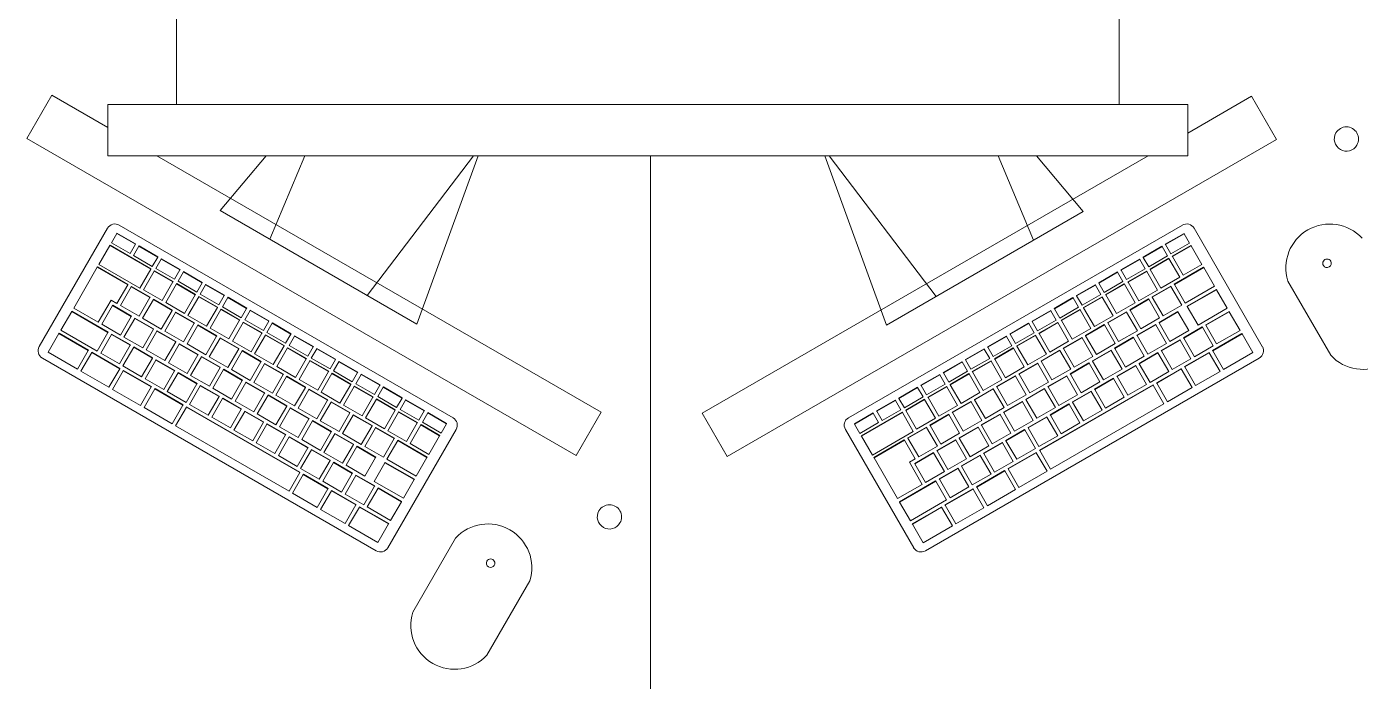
# Model space of a CAD drawing. Header units: millimetres. Extents: x 79795 to 317870, y -36033 to 97293.
# Drawn here: x 207522 to 208510, y 16897 to 17382 of the extents above; entities that cross this region are included whole.
import ezdxf

# ---------------------------------------------------------------- set-up
doc = ezdxf.new("R2010")
doc.units = ezdxf.units.MM
doc.header["$MEASUREMENT"] = 0
for name, color, linetype, lineweight in [('A-GENM', 8, 'CONTINUOUS', 9), ('E-ELEC-EQPM', 8, 'CONTINUOUS', 9), ('I-FURN', 8, 'CONTINUOUS', 9)]:
    doc.layers.add(name, color=color, linetype=linetype, lineweight=lineweight)

msp = doc.modelspace()

# ---------------------------------------------------------------- linework, layer by layer
at = {"layer": 'A-GENM'}
for p, q in [((207530.91, 17145.01), (207581.5, 17232.63)), ((207590.17, 17234.95), (207837.45, 17092.18)), ((208130.42, 17092.18), (208377.7, 17234.95)), ((208386.37, 17232.63), (208436.95, 17145.01)), ((207583.25, 17219.89), (207575.13, 17205.83)), ((207583.25, 17219.89), (207583.39, 17220.13)), ((207613.56, 17202.39), (207583.25, 17219.89)), ((207583.39, 17220.13), (207613.7, 17202.63)), ((207588.37, 17228.76), (207584.38, 17221.85)), ((207584.38, 17221.85), (207598.24, 17213.85)), ((207588.37, 17228.76), (207588.51, 17229)), ((207602.23, 17220.76), (207588.37, 17228.76)), ((207588.51, 17229), (207602.36, 17221)), ((207598.24, 17213.85), (207602.23, 17220.76)), ((207602.23, 17220.76), (207602.36, 17221)), ((207604.82, 17219.26), (207604.96, 17219.5)), ((207604.96, 17219.5), (207618.82, 17211.5)), ((208365.1, 17220.76), (208378.96, 17228.76)), ((208365.24, 17220.52), (208365.1, 17220.76)), ((208379.1, 17228.52), (208365.24, 17220.52)), ((208365.24, 17220.52), (208369.23, 17213.61)), ((208369.23, 17213.61), (208383.09, 17221.61)), ((208370.22, 17211.9), (208384.08, 17219.9)), ((208384.22, 17219.66), (208370.36, 17211.66)), ((208379.1, 17228.52), (208378.96, 17228.76)), ((208383.09, 17221.61), (208379.1, 17228.52)), ((208384.22, 17219.66), (208384.08, 17219.9)), ((208392.2, 17205.84), (208384.22, 17219.66)), ((207604.82, 17219.26), (207600.83, 17212.35)), ((207600.83, 17212.35), (207614.69, 17204.35)), ((207618.68, 17211.26), (207604.82, 17219.26)), ((207614.69, 17204.35), (207618.68, 17211.26)), ((207621.28, 17209.76), (207617.29, 17202.85)), ((207618.68, 17211.26), (207618.82, 17211.5)), ((207621.28, 17209.76), (207621.42, 17210)), ((207635.13, 17201.76), (207621.28, 17209.76)), ((207621.42, 17210), (207635.27, 17202)), ((208332.19, 17201.76), (208346.05, 17209.76)), ((208346.19, 17209.52), (208346.05, 17209.76)), ((208348.65, 17211.26), (208362.51, 17219.26)), ((208348.79, 17211.02), (208348.65, 17211.26)), ((208362.64, 17219.02), (208348.79, 17211.02)), ((208348.79, 17211.02), (208352.78, 17204.11)), ((208352.78, 17204.11), (208366.63, 17212.11)), ((208353.77, 17202.4), (208367.62, 17210.4)), ((208367.76, 17210.16), (208353.91, 17202.16)), ((208362.64, 17219.02), (208362.51, 17219.26)), ((208366.63, 17212.11), (208362.64, 17219.02)), ((208367.76, 17210.16), (208367.62, 17210.4)), ((208375.74, 17196.34), (208367.76, 17210.16)), ((208370.36, 17211.66), (208370.22, 17211.9)), ((208370.36, 17211.66), (208378.34, 17197.84)), ((207573.92, 17203.74), (207556.48, 17173.52)), ((207573.92, 17203.74), (207574.06, 17203.98)), ((207596.44, 17190.74), (207573.92, 17203.74)), ((207574.06, 17203.98), (207596.58, 17190.98)), ((207575.13, 17205.83), (207605.44, 17188.33)), ((207605.44, 17188.33), (207613.56, 17202.39)), ((207616.16, 17200.89), (207608.18, 17187.07)), ((207613.56, 17202.39), (207613.7, 17202.63)), ((207616.16, 17200.89), (207616.3, 17201.13)), ((207630.02, 17192.89), (207616.16, 17200.89)), ((207616.3, 17201.13), (207630.15, 17193.13)), ((207617.29, 17202.85), (207631.14, 17194.85)), ((207631.14, 17194.85), (207635.13, 17201.76)), ((207637.73, 17200.26), (207633.74, 17193.35)), ((207635.13, 17201.76), (207635.27, 17202)), ((207637.73, 17200.26), (207637.87, 17200.5)), ((207651.59, 17192.26), (207637.73, 17200.26)), ((207637.87, 17200.5), (207651.73, 17192.5)), ((208315.74, 17192.26), (208329.6, 17200.26)), ((208329.73, 17200.02), (208315.88, 17192.02)), ((208329.73, 17200.02), (208329.6, 17200.26)), ((208333.72, 17193.11), (208329.73, 17200.02)), ((208332.33, 17201.52), (208332.19, 17201.76)), ((208346.19, 17209.52), (208332.33, 17201.52)), ((208332.33, 17201.52), (208336.32, 17194.61)), ((208336.32, 17194.61), (208350.18, 17202.61)), ((208337.31, 17192.9), (208351.17, 17200.9)), ((208351.31, 17200.66), (208337.45, 17192.66)), ((208350.18, 17202.61), (208346.19, 17209.52)), ((208351.31, 17200.66), (208351.17, 17200.9)), ((208359.29, 17186.84), (208351.31, 17200.66)), ((208353.91, 17202.16), (208353.77, 17202.4)), ((208353.91, 17202.16), (208361.89, 17188.34)), ((208371.75, 17191.25), (208393.4, 17203.75)), ((208393.54, 17203.51), (208371.89, 17191.01)), ((208378.34, 17197.84), (208392.2, 17205.84)), ((208393.54, 17203.51), (208393.4, 17203.75)), ((208401.51, 17189.7), (208393.54, 17203.51)), ((207588.46, 17176.92), (207596.44, 17190.74)), ((207596.44, 17190.74), (207596.58, 17190.98)), ((207622.03, 17179.07), (207630.02, 17192.89)), ((207632.61, 17191.39), (207624.63, 17177.57)), ((207630.02, 17192.89), (207630.15, 17193.13)), ((207632.61, 17191.39), (207632.75, 17191.63)), ((207646.47, 17183.39), (207632.61, 17191.39)), ((207632.75, 17191.63), (207646.61, 17183.63)), ((207633.74, 17193.35), (207647.6, 17185.35)), ((207647.6, 17185.35), (207651.59, 17192.26)), ((207654.19, 17190.76), (207650.2, 17183.85)), ((207651.59, 17192.26), (207651.73, 17192.5)), ((207654.19, 17190.76), (207654.33, 17191)), ((207668.04, 17182.76), (207654.19, 17190.76)), ((207654.33, 17191), (207668.18, 17183)), ((208299.29, 17182.76), (208313.14, 17190.76)), ((208313.28, 17190.52), (208299.42, 17182.52)), ((208313.28, 17190.52), (208313.14, 17190.76)), ((208317.27, 17183.61), (208313.28, 17190.52)), ((208315.88, 17192.02), (208315.74, 17192.26)), ((208315.88, 17192.02), (208319.87, 17185.11)), ((208319.87, 17185.11), (208333.72, 17193.11)), ((208320.86, 17183.4), (208334.72, 17191.4)), ((208334.85, 17191.16), (208321, 17183.16)), ((208334.85, 17191.16), (208334.72, 17191.4)), ((208342.83, 17177.34), (208334.85, 17191.16)), ((208337.45, 17192.66), (208337.31, 17192.9)), ((208337.45, 17192.66), (208345.43, 17178.84)), ((208361.89, 17188.34), (208375.74, 17196.34)), ((208371.89, 17191.01), (208371.75, 17191.25)), ((208371.89, 17191.01), (208379.86, 17177.2)), ((208455.85, 17193.52), (208487.6, 17138.53)), ((207599.04, 17189.24), (207591.06, 17175.42)), ((207599.04, 17189.24), (207599.18, 17189.48)), ((207612.9, 17181.24), (207599.04, 17189.24)), ((207599.18, 17189.48), (207613.03, 17181.48)), ((207604.92, 17167.42), (207612.9, 17181.24)), ((207608.18, 17187.07), (207622.03, 17179.07)), ((207612.9, 17181.24), (207613.03, 17181.48)), ((207615.49, 17179.74), (207615.63, 17179.98)), ((207615.63, 17179.98), (207629.49, 17171.98)), ((207638.49, 17169.57), (207646.47, 17183.39)), ((207649.07, 17181.89), (207641.09, 17168.07)), ((207646.47, 17183.39), (207646.61, 17183.63)), ((207649.07, 17181.89), (207649.21, 17182.13)), ((207662.92, 17173.89), (207649.07, 17181.89)), ((207649.21, 17182.13), (207663.06, 17174.13)), ((207650.2, 17183.85), (207664.05, 17175.85)), ((207664.05, 17175.85), (207668.04, 17182.76)), ((207670.64, 17181.26), (207666.65, 17174.35)), ((207668.04, 17182.76), (207668.18, 17183)), ((207670.64, 17181.26), (207670.78, 17181.5)), ((207684.5, 17173.26), (207670.64, 17181.26)), ((207670.78, 17181.5), (207684.64, 17173.5)), ((208282.83, 17173.26), (208296.69, 17181.26)), ((208296.83, 17181.02), (208282.97, 17173.02)), ((208296.83, 17181.02), (208296.69, 17181.26)), ((208300.82, 17174.11), (208296.83, 17181.02)), ((208299.42, 17182.52), (208299.29, 17182.76)), ((208299.42, 17182.52), (208303.41, 17175.61)), ((208303.41, 17175.61), (208317.27, 17183.61)), ((208304.4, 17173.9), (208318.26, 17181.9)), ((208318.4, 17181.66), (208304.54, 17173.66)), ((208318.4, 17181.66), (208318.26, 17181.9)), ((208326.38, 17167.84), (208318.4, 17181.66)), ((208321, 17183.16), (208320.86, 17183.4)), ((208321, 17183.16), (208328.98, 17169.34)), ((208338.84, 17172.25), (208352.7, 17180.25)), ((208352.84, 17180.01), (208338.98, 17172.01)), ((208345.43, 17178.84), (208359.29, 17186.84)), ((208352.84, 17180.01), (208352.7, 17180.25)), ((208360.82, 17166.18), (208352.84, 17180.01)), ((208355.3, 17181.75), (208369.16, 17189.75)), ((208355.44, 17181.51), (208355.3, 17181.75)), ((208369.29, 17189.51), (208355.44, 17181.51)), ((208355.44, 17181.51), (208363.42, 17167.68)), ((208369.29, 17189.51), (208369.16, 17189.75)), ((208377.27, 17175.68), (208369.29, 17189.51)), ((208379.86, 17177.2), (208401.51, 17189.7)), ((208381.22, 17174.85), (208402.87, 17187.35)), ((208403.01, 17187.11), (208381.36, 17174.61)), ((208403.01, 17187.11), (208402.87, 17187.35)), ((208410.98, 17173.31), (208403.01, 17187.11)), ((207555, 17170.95), (207547.02, 17157.13)), ((207555, 17170.95), (207555.14, 17171.19)), ((207581.84, 17155.45), (207555, 17170.95)), ((207555.14, 17171.19), (207581.98, 17155.69)), ((207556.48, 17173.52), (207574.67, 17163.02)), ((207574.67, 17163.02), (207584.13, 17179.42)), ((207585.25, 17175.35), (207577.26, 17161.52)), ((207584.13, 17179.42), (207588.46, 17176.92)), ((207585.25, 17175.35), (207585.38, 17175.59)), ((207599.1, 17167.35), (207585.25, 17175.35)), ((207585.38, 17175.59), (207599.24, 17167.59)), ((207591.06, 17175.42), (207604.92, 17167.42)), ((207615.49, 17179.74), (207607.51, 17165.92)), ((207629.35, 17171.74), (207615.49, 17179.74)), ((207621.37, 17157.92), (207629.35, 17171.74)), ((207631.95, 17170.24), (207623.97, 17156.42)), ((207624.63, 17177.57), (207638.49, 17169.57)), ((207629.35, 17171.74), (207629.49, 17171.98)), ((207631.95, 17170.24), (207632.09, 17170.48)), ((207645.8, 17162.24), (207631.95, 17170.24)), ((207632.09, 17170.48), (207645.94, 17162.48)), ((207654.94, 17160.07), (207662.92, 17173.89)), ((207665.52, 17172.39), (207657.54, 17158.57)), ((207662.92, 17173.89), (207663.06, 17174.13)), ((207665.52, 17172.39), (207665.66, 17172.63)), ((207679.38, 17164.39), (207665.52, 17172.39)), ((207665.66, 17172.63), (207679.52, 17164.63)), ((207666.65, 17174.35), (207680.51, 17166.35)), ((207680.51, 17166.35), (207684.5, 17173.26)), ((207687.1, 17171.76), (207683.11, 17164.85)), ((207684.5, 17173.26), (207684.64, 17173.5)), ((207687.1, 17171.76), (207687.23, 17172)), ((207700.95, 17163.76), (207687.1, 17171.76)), ((207687.23, 17172), (207701.09, 17164)), ((208266.38, 17163.76), (208280.23, 17171.76)), ((208280.37, 17171.52), (208266.51, 17163.52)), ((208280.37, 17171.52), (208280.23, 17171.76)), ((208284.36, 17164.61), (208280.37, 17171.52)), ((208282.97, 17173.02), (208282.83, 17173.26)), ((208282.97, 17173.02), (208286.96, 17166.11)), ((208286.96, 17166.11), (208300.82, 17174.11)), ((208287.95, 17164.4), (208301.81, 17172.4)), ((208301.94, 17172.16), (208288.09, 17164.16)), ((208301.94, 17172.16), (208301.81, 17172.4)), ((208309.93, 17158.34), (208301.94, 17172.16)), ((208304.54, 17173.66), (208304.4, 17173.9)), ((208304.54, 17173.66), (208312.52, 17159.84)), ((208322.39, 17162.75), (208336.25, 17170.75)), ((208336.38, 17170.51), (208322.53, 17162.51)), ((208328.98, 17169.34), (208342.83, 17177.34)), ((208336.38, 17170.51), (208336.25, 17170.75)), ((208344.37, 17156.68), (208336.38, 17170.51)), ((208338.98, 17172.01), (208338.84, 17172.25)), ((208338.98, 17172.01), (208346.96, 17158.18)), ((208360.43, 17162.85), (208374.29, 17170.85)), ((208374.43, 17170.61), (208360.57, 17162.61)), ((208363.42, 17167.68), (208377.27, 17175.68)), ((208374.43, 17170.61), (208374.29, 17170.85)), ((208382.41, 17156.79), (208374.43, 17170.61)), ((208381.36, 17174.61), (208381.22, 17174.85)), ((208381.36, 17174.61), (208389.33, 17160.81)), ((208389.33, 17160.81), (208410.98, 17173.31)), ((208395.01, 17160.96), (208412.33, 17170.96)), ((208412.47, 17170.72), (208395.15, 17160.72)), ((208412.47, 17170.72), (208412.33, 17170.96)), ((208420.44, 17156.92), (208412.47, 17170.72)), ((207577.26, 17161.52), (207591.12, 17153.52)), ((207591.12, 17153.52), (207599.1, 17167.35)), ((207601.7, 17165.85), (207593.72, 17152.02)), ((207599.1, 17167.35), (207599.24, 17167.59)), ((207601.7, 17165.85), (207601.84, 17166.09)), ((207615.56, 17157.85), (207601.7, 17165.85)), ((207601.84, 17166.09), (207615.69, 17158.09)), ((207607.51, 17165.92), (207621.37, 17157.92)), ((207637.82, 17148.42), (207645.8, 17162.24)), ((207648.4, 17160.74), (207640.42, 17146.92)), ((207641.09, 17168.07), (207654.94, 17160.07)), ((207645.8, 17162.24), (207645.94, 17162.48)), ((207648.4, 17160.74), (207648.54, 17160.98)), ((207662.26, 17152.74), (207648.4, 17160.74)), ((207648.54, 17160.98), (207662.4, 17152.98)), ((207671.4, 17150.57), (207679.38, 17164.39)), ((207681.98, 17162.89), (207674, 17149.07)), ((207679.38, 17164.39), (207679.52, 17164.63)), ((207681.98, 17162.89), (207682.12, 17163.13)), ((207695.83, 17154.89), (207681.98, 17162.89)), ((207682.12, 17163.13), (207695.97, 17155.13)), ((207683.11, 17164.85), (207696.96, 17156.85)), ((207696.96, 17156.85), (207700.95, 17163.76)), ((207703.55, 17162.26), (207699.56, 17155.35)), ((207700.95, 17163.76), (207701.09, 17164)), ((207703.55, 17162.26), (207703.69, 17162.5)), ((207717.41, 17154.26), (207703.55, 17162.26)), ((207703.69, 17162.5), (207717.55, 17154.5)), ((208249.92, 17154.26), (208263.78, 17162.26)), ((208263.92, 17162.02), (208250.06, 17154.02)), ((208263.92, 17162.02), (208263.78, 17162.26)), ((208267.91, 17155.11), (208263.92, 17162.02)), ((208266.51, 17163.52), (208266.38, 17163.76)), ((208266.51, 17163.52), (208270.5, 17156.61)), ((208270.5, 17156.61), (208284.36, 17164.61)), ((208271.5, 17154.9), (208285.35, 17162.9)), ((208285.49, 17162.66), (208271.63, 17154.66)), ((208285.49, 17162.66), (208285.35, 17162.9)), ((208293.47, 17148.84), (208285.49, 17162.66)), ((208288.09, 17164.16), (208287.95, 17164.4)), ((208288.09, 17164.16), (208296.07, 17150.34)), ((208305.94, 17153.25), (208319.79, 17161.25)), ((208319.93, 17161.01), (208306.07, 17153.01)), ((208312.52, 17159.84), (208326.38, 17167.84)), ((208319.93, 17161.01), (208319.79, 17161.25)), ((208327.91, 17147.18), (208319.93, 17161.01)), ((208322.53, 17162.51), (208322.39, 17162.75)), ((208322.53, 17162.51), (208330.51, 17148.68)), ((208343.98, 17153.35), (208357.83, 17161.35)), ((208357.97, 17161.11), (208344.12, 17153.11)), ((208346.96, 17158.18), (208360.82, 17166.18)), ((208357.97, 17161.11), (208357.83, 17161.35)), ((208365.95, 17147.29), (208357.97, 17161.11)), ((208360.57, 17162.61), (208360.43, 17162.85)), ((208360.57, 17162.61), (208368.55, 17148.79)), ((208395.15, 17160.72), (208395.01, 17160.96)), ((208395.15, 17160.72), (208403.12, 17146.92)), ((207545.53, 17154.56), (207537.56, 17140.76)), ((207545.53, 17154.56), (207545.67, 17154.8)), ((207567.18, 17142.06), (207545.53, 17154.56)), ((207545.67, 17154.8), (207567.32, 17142.3)), ((207547.02, 17157.13), (207573.86, 17141.63)), ((207573.86, 17141.63), (207581.84, 17155.45)), ((207584.44, 17153.95), (207576.46, 17140.13)), ((207581.84, 17155.45), (207581.98, 17155.69)), ((207584.44, 17153.95), (207584.58, 17154.19)), ((207598.3, 17145.95), (207584.44, 17153.95)), ((207584.58, 17154.19), (207598.44, 17146.19)), ((207593.72, 17152.02), (207607.58, 17144.02)), ((207607.58, 17144.02), (207615.56, 17157.85)), ((207618.15, 17156.35), (207610.17, 17142.52)), ((207615.56, 17157.85), (207615.69, 17158.09)), ((207618.15, 17156.35), (207618.29, 17156.59)), ((207632.01, 17148.35), (207618.15, 17156.35)), ((207618.29, 17156.59), (207632.15, 17148.59)), ((207623.97, 17156.42), (207637.82, 17148.42)), ((207654.28, 17138.92), (207662.26, 17152.74)), ((207664.86, 17151.24), (207656.88, 17137.42)), ((207657.54, 17158.57), (207671.4, 17150.57)), ((207662.26, 17152.74), (207662.4, 17152.98)), ((207664.86, 17151.24), (207665, 17151.48)), ((207678.71, 17143.24), (207664.86, 17151.24)), ((207665, 17151.48), (207678.85, 17143.48)), ((207687.85, 17141.07), (207695.83, 17154.89)), ((207698.43, 17153.39), (207690.45, 17139.57)), ((207695.83, 17154.89), (207695.97, 17155.13)), ((207698.43, 17153.39), (207698.57, 17153.63)), ((207712.29, 17145.39), (207698.43, 17153.39)), ((207698.57, 17153.63), (207712.43, 17145.63)), ((207699.56, 17155.35), (207713.42, 17147.35)), ((207713.42, 17147.35), (207717.41, 17154.26)), ((207720, 17152.76), (207716.01, 17145.85)), ((207717.41, 17154.26), (207717.55, 17154.5)), ((207720, 17152.76), (207720.14, 17153)), ((207733.86, 17144.76), (207720, 17152.76)), ((207720.14, 17153), (207734, 17145)), ((208233.47, 17144.76), (208247.32, 17152.76)), ((208247.46, 17152.52), (208233.61, 17144.52)), ((208247.46, 17152.52), (208247.32, 17152.76)), ((208251.45, 17145.61), (208247.46, 17152.52)), ((208250.06, 17154.02), (208249.92, 17154.26)), ((208250.06, 17154.02), (208254.05, 17147.11)), ((208254.05, 17147.11), (208267.91, 17155.11)), ((208255.04, 17145.4), (208268.9, 17153.4)), ((208269.04, 17153.16), (208255.18, 17145.16)), ((208269.04, 17153.16), (208268.9, 17153.4)), ((208277.02, 17139.34), (208269.04, 17153.16)), ((208271.63, 17154.66), (208271.5, 17154.9)), ((208271.63, 17154.66), (208279.61, 17140.84)), ((208289.48, 17143.75), (208303.34, 17151.75)), ((208303.48, 17151.51), (208289.62, 17143.51)), ((208296.07, 17150.34), (208309.93, 17158.34)), ((208303.48, 17151.51), (208303.34, 17151.75)), ((208311.46, 17137.68), (208303.48, 17151.51)), ((208306.07, 17153.01), (208305.94, 17153.25)), ((208306.07, 17153.01), (208314.05, 17139.18)), ((208327.52, 17143.85), (208341.38, 17151.85)), ((208341.52, 17151.61), (208327.66, 17143.61)), ((208330.51, 17148.68), (208344.37, 17156.68)), ((208341.52, 17151.61), (208341.38, 17151.85)), ((208349.5, 17137.79), (208341.52, 17151.61)), ((208344.12, 17153.11), (208343.98, 17153.35)), ((208344.12, 17153.11), (208352.1, 17139.29)), ((208368.55, 17148.79), (208382.41, 17156.79)), ((208378.56, 17151.46), (208392.41, 17159.46)), ((208378.7, 17151.22), (208378.56, 17151.46)), ((208392.55, 17159.22), (208378.7, 17151.22)), ((208378.7, 17151.22), (208386.68, 17137.4)), ((208392.55, 17159.22), (208392.41, 17159.46)), ((208400.53, 17145.4), (208392.55, 17159.22)), ((208400.14, 17142.07), (208421.8, 17154.57)), ((208421.93, 17154.33), (208400.28, 17141.83)), ((208403.12, 17146.92), (208420.44, 17156.92)), ((208421.93, 17154.33), (208421.8, 17154.57)), ((208429.9, 17140.53), (208421.93, 17154.33)), ((207537.56, 17140.76), (207559.21, 17128.26)), ((207559.21, 17128.26), (207567.18, 17142.06)), ((207569.78, 17140.56), (207561.81, 17126.76)), ((207567.18, 17142.06), (207567.32, 17142.3)), ((207569.78, 17140.56), (207569.92, 17140.8)), ((207590.57, 17128.56), (207569.78, 17140.56)), ((207569.92, 17140.8), (207590.7, 17128.8)), ((207590.32, 17132.13), (207598.3, 17145.95)), ((207600.9, 17144.45), (207592.92, 17130.63)), ((207598.3, 17145.95), (207598.44, 17146.19)), ((207600.9, 17144.45), (207601.03, 17144.69)), ((207614.75, 17136.45), (207600.9, 17144.45)), ((207601.03, 17144.69), (207614.89, 17136.69)), ((207610.17, 17142.52), (207624.03, 17134.52)), ((207624.03, 17134.52), (207632.01, 17148.35)), ((207634.61, 17146.85), (207626.63, 17133.02)), ((207632.01, 17148.35), (207632.15, 17148.59)), ((207634.61, 17146.85), (207634.75, 17147.09)), ((207648.47, 17138.85), (207634.61, 17146.85)), ((207634.75, 17147.09), (207648.6, 17139.09)), ((207640.42, 17146.92), (207654.28, 17138.92)), ((207670.73, 17129.42), (207678.71, 17143.24)), ((207681.31, 17141.74), (207673.33, 17127.92)), ((207674, 17149.07), (207687.85, 17141.07)), ((207678.71, 17143.24), (207678.85, 17143.48)), ((207681.31, 17141.74), (207681.45, 17141.98)), ((207695.17, 17133.74), (207681.31, 17141.74)), ((207681.45, 17141.98), (207695.31, 17133.98)), ((207704.31, 17131.57), (207712.29, 17145.39)), ((207714.89, 17143.89), (207706.91, 17130.07)), ((207712.29, 17145.39), (207712.43, 17145.63)), ((207714.89, 17143.89), (207715.02, 17144.13)), ((207728.74, 17135.89), (207714.89, 17143.89)), ((207715.02, 17144.13), (207728.88, 17136.13)), ((207716.01, 17145.85), (207729.87, 17137.85)), ((207729.87, 17137.85), (207733.86, 17144.76)), ((207736.46, 17143.26), (207732.47, 17136.35)), ((207733.86, 17144.76), (207734, 17145)), ((207736.46, 17143.26), (207736.6, 17143.5)), ((207750.32, 17135.26), (207736.46, 17143.26)), ((207736.6, 17143.5), (207750.45, 17135.5)), ((208217.01, 17135.26), (208230.87, 17143.26)), ((208231.01, 17143.02), (208217.15, 17135.02)), ((208231.01, 17143.02), (208230.87, 17143.26)), ((208235, 17136.11), (208231.01, 17143.02)), ((208233.61, 17144.52), (208233.47, 17144.76)), ((208233.61, 17144.52), (208237.6, 17137.61)), ((208237.6, 17137.61), (208251.45, 17145.61)), ((208238.59, 17135.9), (208252.44, 17143.9)), ((208252.58, 17143.66), (208238.72, 17135.66)), ((208252.58, 17143.66), (208252.44, 17143.9)), ((208260.56, 17129.84), (208252.58, 17143.66)), ((208255.18, 17145.16), (208255.04, 17145.4)), ((208255.18, 17145.16), (208263.16, 17131.34)), ((208273.03, 17134.25), (208286.88, 17142.25)), ((208287.02, 17142.01), (208273.16, 17134.01)), ((208279.61, 17140.84), (208293.47, 17148.84)), ((208287.02, 17142.01), (208286.88, 17142.25)), ((208295, 17128.18), (208287.02, 17142.01)), ((208289.62, 17143.51), (208289.48, 17143.75)), ((208289.62, 17143.51), (208297.6, 17129.68)), ((208311.07, 17134.35), (208324.93, 17142.35)), ((208325.06, 17142.11), (208311.21, 17134.11)), ((208314.05, 17139.18), (208327.91, 17147.18)), ((208325.06, 17142.11), (208324.93, 17142.35)), ((208333.04, 17128.29), (208325.06, 17142.11)), ((208327.66, 17143.61), (208327.52, 17143.85)), ((208327.66, 17143.61), (208335.64, 17129.79)), ((208345.65, 17132.46), (208359.5, 17140.46)), ((208352.1, 17139.29), (208365.95, 17147.29)), ((208359.64, 17140.22), (208359.5, 17140.46)), ((208362.1, 17141.96), (208375.96, 17149.96)), ((208362.24, 17141.72), (208362.1, 17141.96)), ((208376.1, 17149.72), (208362.24, 17141.72)), ((208362.24, 17141.72), (208370.22, 17127.9)), ((208376.1, 17149.72), (208375.96, 17149.96)), ((208384.08, 17135.9), (208376.1, 17149.72)), ((208379.36, 17130.07), (208397.55, 17140.57)), ((208386.68, 17137.4), (208400.53, 17145.4)), ((208397.69, 17140.33), (208397.55, 17140.57)), ((208400.28, 17141.83), (208400.14, 17142.07)), ((208400.28, 17141.83), (208408.25, 17128.03)), ((208408.25, 17128.03), (208429.9, 17140.53)), ((207780.52, 16993.57), (207533.24, 17136.34)), ((207576.46, 17140.13), (207590.32, 17132.13)), ((207592.92, 17130.63), (207606.77, 17122.63)), ((207606.77, 17122.63), (207614.75, 17136.45)), ((207617.35, 17134.95), (207609.37, 17121.13)), ((207614.75, 17136.45), (207614.89, 17136.69)), ((207617.35, 17134.95), (207617.49, 17135.19)), ((207631.21, 17126.95), (207617.35, 17134.95)), ((207617.49, 17135.19), (207631.35, 17127.19)), ((207626.63, 17133.02), (207640.48, 17125.02)), ((207640.48, 17125.02), (207648.47, 17138.85)), ((207651.06, 17137.35), (207643.08, 17123.52)), ((207648.47, 17138.85), (207648.6, 17139.09)), ((207651.06, 17137.35), (207651.2, 17137.59)), ((207664.92, 17129.35), (207651.06, 17137.35)), ((207651.2, 17137.59), (207665.06, 17129.59)), ((207656.88, 17137.42), (207670.73, 17129.42)), ((207687.19, 17119.92), (207695.17, 17133.74)), ((207697.77, 17132.24), (207689.79, 17118.42)), ((207690.45, 17139.57), (207704.31, 17131.57)), ((207695.17, 17133.74), (207695.31, 17133.98)), ((207697.77, 17132.24), (207697.9, 17132.48)), ((207711.62, 17124.24), (207697.77, 17132.24)), ((207697.9, 17132.48), (207711.76, 17124.48)), ((207720.76, 17122.07), (207728.74, 17135.89)), ((207731.34, 17134.39), (207723.36, 17120.57)), ((207728.74, 17135.89), (207728.88, 17136.13)), ((207731.34, 17134.39), (207731.48, 17134.63)), ((207745.2, 17126.39), (207731.34, 17134.39)), ((207731.48, 17134.63), (207745.34, 17126.63)), ((207732.47, 17136.35), (207746.33, 17128.35)), ((207746.33, 17128.35), (207750.32, 17135.26)), ((207752.91, 17133.76), (207748.92, 17126.85)), ((207750.32, 17135.26), (207750.45, 17135.5)), ((207752.91, 17133.76), (207753.05, 17134)), ((207766.77, 17125.76), (207752.91, 17133.76)), ((207753.05, 17134), (207766.91, 17126)), ((208434.63, 17136.34), (208187.35, 16993.57)), ((208200.56, 17125.76), (208214.41, 17133.76)), ((208214.55, 17133.52), (208200.7, 17125.52)), ((208214.55, 17133.52), (208214.41, 17133.76)), ((208218.54, 17126.61), (208214.55, 17133.52)), ((208217.15, 17135.02), (208217.01, 17135.26)), ((208217.15, 17135.02), (208221.14, 17128.11)), ((208221.14, 17128.11), (208235, 17136.11)), ((208222.13, 17126.4), (208235.99, 17134.4)), ((208236.13, 17134.16), (208222.27, 17126.16)), ((208236.13, 17134.16), (208235.99, 17134.4)), ((208244.11, 17120.34), (208236.13, 17134.16)), ((208238.72, 17135.66), (208238.59, 17135.9)), ((208238.72, 17135.66), (208246.71, 17121.84)), ((208256.57, 17124.75), (208270.43, 17132.75)), ((208270.57, 17132.51), (208256.71, 17124.51)), ((208263.16, 17131.34), (208277.02, 17139.34)), ((208270.57, 17132.51), (208270.43, 17132.75)), ((208278.55, 17118.68), (208270.57, 17132.51)), ((208273.16, 17134.01), (208273.03, 17134.25)), ((208273.16, 17134.01), (208281.15, 17120.18)), ((208294.61, 17124.85), (208308.47, 17132.85)), ((208308.61, 17132.61), (208294.75, 17124.61)), ((208297.6, 17129.68), (208311.46, 17137.68)), ((208308.61, 17132.61), (208308.47, 17132.85)), ((208316.59, 17118.79), (208308.61, 17132.61)), ((208311.21, 17134.11), (208311.07, 17134.35)), ((208311.21, 17134.11), (208319.19, 17120.29)), ((208329.19, 17122.96), (208343.05, 17130.96)), ((208343.19, 17130.72), (208329.33, 17122.72)), ((208335.64, 17129.79), (208349.5, 17137.79)), ((208343.19, 17130.72), (208343.05, 17130.96)), ((208351.17, 17116.9), (208343.19, 17130.72)), ((208345.79, 17132.22), (208345.65, 17132.46)), ((208359.64, 17140.22), (208345.79, 17132.22)), ((208345.79, 17132.22), (208353.77, 17118.4)), ((208367.62, 17126.4), (208359.64, 17140.22)), ((208370.22, 17127.9), (208384.08, 17135.9)), ((208397.69, 17140.33), (208379.5, 17129.83)), ((208405.65, 17126.53), (208397.69, 17140.33)), ((207561.81, 17126.76), (207582.6, 17114.76)), ((207582.6, 17114.76), (207590.57, 17128.56)), ((207593.16, 17127.06), (207585.19, 17113.26)), ((207590.57, 17128.56), (207590.7, 17128.8)), ((207593.16, 17127.06), (207593.3, 17127.3)), ((207613.95, 17115.06), (207593.16, 17127.06)), ((207593.3, 17127.3), (207614.09, 17115.3)), ((207609.37, 17121.13), (207623.23, 17113.13)), ((207623.23, 17113.13), (207631.21, 17126.95)), ((207633.81, 17125.45), (207625.82, 17111.63)), ((207631.21, 17126.95), (207631.35, 17127.19)), ((207633.81, 17125.45), (207633.94, 17125.69)), ((207647.66, 17117.45), (207633.81, 17125.45)), ((207633.94, 17125.69), (207647.8, 17117.69)), ((207643.08, 17123.52), (207656.94, 17115.52)), ((207656.94, 17115.52), (207664.92, 17129.35)), ((207667.52, 17127.85), (207659.54, 17114.02)), ((207664.92, 17129.35), (207665.06, 17129.59)), ((207667.52, 17127.85), (207667.66, 17128.09)), ((207681.37, 17119.85), (207667.52, 17127.85)), ((207667.66, 17128.09), (207681.51, 17120.09)), ((207673.33, 17127.92), (207687.19, 17119.92)), ((207703.64, 17110.42), (207711.62, 17124.24)), ((207714.22, 17122.74), (207706.24, 17108.92)), ((207706.91, 17130.07), (207720.76, 17122.07)), ((207711.62, 17124.24), (207711.76, 17124.48)), ((207714.22, 17122.74), (207714.36, 17122.98)), ((207728.08, 17114.74), (207714.22, 17122.74)), ((207714.36, 17122.98), (207728.22, 17114.98)), ((207737.22, 17112.57), (207745.2, 17126.39)), ((207747.79, 17124.89), (207739.81, 17111.07)), ((207745.2, 17126.39), (207745.34, 17126.63)), ((207747.79, 17124.89), (207747.93, 17125.13)), ((207761.65, 17116.89), (207747.79, 17124.89)), ((207747.93, 17125.13), (207761.79, 17117.13)), ((207748.92, 17126.85), (207762.78, 17118.85)), ((207762.78, 17118.85), (207766.77, 17125.76)), ((207769.37, 17124.26), (207765.38, 17117.35)), ((207766.77, 17125.76), (207766.91, 17126)), ((207769.37, 17124.26), (207769.51, 17124.5)), ((207783.22, 17116.26), (207769.37, 17124.26)), ((207769.51, 17124.5), (207783.36, 17116.5)), ((208184.1, 17116.26), (208197.96, 17124.26)), ((208198.1, 17124.02), (208184.24, 17116.02)), ((208198.1, 17124.02), (208197.96, 17124.26)), ((208202.09, 17117.11), (208198.1, 17124.02)), ((208200.7, 17125.52), (208200.56, 17125.76)), ((208200.7, 17125.52), (208204.69, 17118.61)), ((208204.69, 17118.61), (208218.54, 17126.61)), ((208205.68, 17116.9), (208219.53, 17124.9)), ((208219.67, 17124.66), (208205.82, 17116.66)), ((208219.67, 17124.66), (208219.53, 17124.9)), ((208227.65, 17110.84), (208219.67, 17124.66)), ((208222.27, 17126.16), (208222.13, 17126.4)), ((208222.27, 17126.16), (208230.25, 17112.34)), ((208240.12, 17115.25), (208253.97, 17123.25)), ((208254.11, 17123.01), (208240.26, 17115.01)), ((208246.71, 17121.84), (208260.56, 17129.84)), ((208254.11, 17123.01), (208253.97, 17123.25)), ((208262.09, 17109.18), (208254.11, 17123.01)), ((208256.71, 17124.51), (208256.57, 17124.75)), ((208256.71, 17124.51), (208264.69, 17110.68)), ((208278.16, 17115.35), (208292.02, 17123.35)), ((208292.15, 17123.11), (208278.3, 17115.11)), ((208281.15, 17120.18), (208295, 17128.18)), ((208292.15, 17123.11), (208292.02, 17123.35)), ((208300.14, 17109.29), (208292.15, 17123.11)), ((208294.75, 17124.61), (208294.61, 17124.85)), ((208294.75, 17124.61), (208302.73, 17110.79)), ((208312.74, 17113.46), (208326.6, 17121.46)), ((208326.73, 17121.22), (208312.88, 17113.22)), ((208319.19, 17120.29), (208333.04, 17128.29)), ((208326.73, 17121.22), (208326.6, 17121.46)), ((208334.71, 17107.4), (208326.73, 17121.22)), ((208329.33, 17122.72), (208329.19, 17122.96)), ((208329.33, 17122.72), (208337.31, 17108.9)), ((208353.77, 17118.4), (208367.62, 17126.4)), ((208358.58, 17118.07), (208376.76, 17128.57)), ((208376.9, 17128.33), (208358.71, 17117.83)), ((208376.9, 17128.33), (208376.76, 17128.57)), ((208384.87, 17114.53), (208376.9, 17128.33)), ((208379.5, 17129.83), (208379.36, 17130.07)), ((208379.5, 17129.83), (208387.47, 17116.03)), ((208387.47, 17116.03), (208405.65, 17126.53)), ((207585.19, 17113.26), (207605.98, 17101.26)), ((207605.98, 17101.26), (207613.95, 17115.06)), ((207616.55, 17113.56), (207608.58, 17099.76)), ((207613.95, 17115.06), (207614.09, 17115.3)), ((207616.55, 17113.56), (207616.69, 17113.8)), ((207637.33, 17101.56), (207616.55, 17113.56)), ((207616.69, 17113.8), (207637.47, 17101.8)), ((207625.82, 17111.63), (207639.68, 17103.63)), ((207639.68, 17103.63), (207647.66, 17117.45)), ((207650.26, 17115.95), (207642.28, 17102.13)), ((207647.66, 17117.45), (207647.8, 17117.69)), ((207650.26, 17115.95), (207650.4, 17116.19)), ((207664.12, 17107.95), (207650.26, 17115.95)), ((207650.4, 17116.19), (207664.25, 17108.19)), ((207659.54, 17114.02), (207673.39, 17106.02)), ((207673.39, 17106.02), (207681.37, 17119.85)), ((207683.97, 17118.35), (207675.99, 17104.52)), ((207681.37, 17119.85), (207681.51, 17120.09)), ((207683.97, 17118.35), (207684.11, 17118.59)), ((207697.83, 17110.35), (207683.97, 17118.35)), ((207684.11, 17118.59), (207697.97, 17110.59)), ((207689.79, 17118.42), (207703.64, 17110.42)), ((207720.1, 17100.92), (207728.08, 17114.74)), ((207730.68, 17113.24), (207722.69, 17099.42)), ((207723.36, 17120.57), (207737.22, 17112.57)), ((207728.08, 17114.74), (207728.22, 17114.98)), ((207730.68, 17113.24), (207730.81, 17113.48)), ((207744.53, 17105.24), (207730.68, 17113.24)), ((207730.81, 17113.48), (207744.67, 17105.48)), ((207739.81, 17111.07), (207753.67, 17103.07)), ((207753.67, 17103.07), (207761.65, 17116.89)), ((207764.25, 17115.39), (207756.27, 17101.57)), ((207761.65, 17116.89), (207761.79, 17117.13)), ((207764.25, 17115.39), (207764.39, 17115.63)), ((207778.11, 17107.39), (207764.25, 17115.39)), ((207764.39, 17115.63), (207778.24, 17107.63)), ((207765.38, 17117.35), (207779.23, 17109.35)), ((207779.23, 17109.35), (207783.22, 17116.26)), ((207785.82, 17114.76), (207781.83, 17107.85)), ((207783.22, 17116.26), (207783.36, 17116.5)), ((207785.82, 17114.76), (207785.96, 17115)), ((207799.68, 17106.76), (207785.82, 17114.76)), ((207785.96, 17115), (207799.82, 17107)), ((208167.65, 17106.76), (208181.51, 17114.76)), ((208181.64, 17114.52), (208167.79, 17106.52)), ((208181.64, 17114.52), (208181.51, 17114.76)), ((208185.63, 17107.61), (208181.64, 17114.52)), ((208184.24, 17116.02), (208184.1, 17116.26)), ((208184.24, 17116.02), (208188.23, 17109.11)), ((208188.23, 17109.11), (208202.09, 17117.11)), ((208189.22, 17107.4), (208203.08, 17115.4)), ((208203.22, 17115.16), (208189.36, 17107.16)), ((208203.22, 17115.16), (208203.08, 17115.4)), ((208211.2, 17101.34), (208203.22, 17115.16)), ((208205.82, 17116.66), (208205.68, 17116.9)), ((208205.82, 17116.66), (208213.8, 17102.84)), ((208213.8, 17102.84), (208227.65, 17110.84)), ((208223.66, 17105.75), (208237.52, 17113.75)), ((208237.66, 17113.51), (208223.8, 17105.51)), ((208230.25, 17112.34), (208244.11, 17120.34)), ((208237.66, 17113.51), (208237.52, 17113.75)), ((208245.64, 17099.68), (208237.66, 17113.51)), ((208240.26, 17115.01), (208240.12, 17115.25)), ((208240.26, 17115.01), (208248.24, 17101.18)), ((208261.71, 17105.85), (208275.56, 17113.85)), ((208275.7, 17113.61), (208261.84, 17105.61)), ((208264.69, 17110.68), (208278.55, 17118.68)), ((208271.97, 17068.07), (208355.98, 17116.57)), ((208356.12, 17116.33), (208272.11, 17067.83)), ((208275.7, 17113.61), (208275.56, 17113.85)), ((208283.68, 17099.79), (208275.7, 17113.61)), ((208278.3, 17115.11), (208278.16, 17115.35)), ((208278.3, 17115.11), (208286.28, 17101.29)), ((208296.28, 17103.96), (208310.14, 17111.96)), ((208310.28, 17111.72), (208296.42, 17103.72)), ((208302.73, 17110.79), (208316.59, 17118.79)), ((208310.28, 17111.72), (208310.14, 17111.96)), ((208318.26, 17097.9), (208310.28, 17111.72)), ((208312.88, 17113.22), (208312.74, 17113.46)), ((208312.88, 17113.22), (208320.86, 17099.4)), ((208337.31, 17108.9), (208351.17, 17116.9)), ((208356.12, 17116.33), (208355.98, 17116.57)), ((208364.09, 17102.53), (208356.12, 17116.33)), ((208358.71, 17117.83), (208358.58, 17118.07)), ((208358.71, 17117.83), (208366.68, 17104.03)), ((208366.68, 17104.03), (208384.87, 17114.53)), ((207629.36, 17087.76), (207637.33, 17101.56)), ((207637.33, 17101.56), (207637.47, 17101.8)), ((207642.28, 17102.13), (207656.14, 17094.13)), ((207656.14, 17094.13), (207664.12, 17107.95)), ((207666.71, 17106.45), (207658.73, 17092.63)), ((207664.12, 17107.95), (207664.25, 17108.19)), ((207666.71, 17106.45), (207666.85, 17106.69)), ((207680.57, 17098.45), (207666.71, 17106.45)), ((207666.85, 17106.69), (207680.71, 17098.69)), ((207675.99, 17104.52), (207689.85, 17096.52)), ((207689.85, 17096.52), (207697.83, 17110.35)), ((207700.43, 17108.85), (207692.45, 17095.02)), ((207697.83, 17110.35), (207697.97, 17110.59)), ((207700.43, 17108.85), (207700.57, 17109.09)), ((207714.28, 17100.85), (207700.43, 17108.85)), ((207700.57, 17109.09), (207714.42, 17101.09)), ((207706.24, 17108.92), (207720.1, 17100.92)), ((207714.28, 17100.85), (207714.42, 17101.09)), ((207736.55, 17091.42), (207744.53, 17105.24)), ((207747.13, 17103.74), (207739.15, 17089.92)), ((207744.53, 17105.24), (207744.67, 17105.48)), ((207747.13, 17103.74), (207747.27, 17103.98)), ((207760.99, 17095.74), (207747.13, 17103.74)), ((207747.27, 17103.98), (207761.12, 17095.98)), ((207756.27, 17101.57), (207770.13, 17093.57)), ((207770.13, 17093.57), (207778.11, 17107.39)), ((207780.7, 17105.89), (207772.72, 17092.07)), ((207778.11, 17107.39), (207778.24, 17107.63)), ((207780.7, 17105.89), (207780.84, 17106.13)), ((207794.56, 17097.89), (207780.7, 17105.89)), ((207780.84, 17106.13), (207794.7, 17098.13)), ((207781.83, 17107.85), (207795.69, 17099.85)), ((207795.69, 17099.85), (207799.68, 17106.76)), ((207802.28, 17105.26), (207798.29, 17098.35)), ((207799.68, 17106.76), (207799.82, 17107)), ((207802.28, 17105.26), (207802.42, 17105.5)), ((207816.13, 17097.26), (207802.28, 17105.26)), ((207802.42, 17105.5), (207816.27, 17097.5)), ((208151.19, 17097.26), (208165.05, 17105.26)), ((208165.19, 17105.02), (208151.33, 17097.02)), ((208165.19, 17105.02), (208165.05, 17105.26)), ((208169.18, 17098.11), (208165.19, 17105.02)), ((208167.79, 17106.52), (208167.65, 17106.76)), ((208167.79, 17106.52), (208171.78, 17099.61)), ((208171.78, 17099.61), (208185.63, 17107.61)), ((208172.77, 17097.9), (208186.62, 17105.9)), ((208186.76, 17105.66), (208172.91, 17097.66)), ((208186.76, 17105.66), (208186.62, 17105.9)), ((208194.74, 17091.84), (208186.76, 17105.66)), ((208189.36, 17107.16), (208189.22, 17107.4)), ((208189.36, 17107.16), (208197.34, 17093.34)), ((208197.34, 17093.34), (208211.2, 17101.34)), ((208207.21, 17096.25), (208221.06, 17104.25)), ((208221.2, 17104.01), (208207.35, 17096.01)), ((208221.2, 17104.01), (208221.06, 17104.25)), ((208229.18, 17090.18), (208221.2, 17104.01)), ((208223.8, 17105.51), (208223.66, 17105.75)), ((208223.8, 17105.51), (208231.78, 17091.68)), ((208245.25, 17096.35), (208259.11, 17104.35)), ((208259.25, 17104.11), (208245.39, 17096.11)), ((208248.24, 17101.18), (208262.09, 17109.18)), ((208259.25, 17104.11), (208259.11, 17104.35)), ((208267.23, 17090.29), (208259.25, 17104.11)), ((208261.84, 17105.61), (208261.71, 17105.85)), ((208261.84, 17105.61), (208269.82, 17091.79)), ((208279.83, 17094.46), (208293.69, 17102.46)), ((208293.82, 17102.22), (208279.97, 17094.22)), ((208280.08, 17054.03), (208364.09, 17102.53)), ((208286.28, 17101.29), (208300.14, 17109.29)), ((208293.82, 17102.22), (208293.69, 17102.46)), ((208301.81, 17088.4), (208293.82, 17102.22)), ((208296.42, 17103.72), (208296.28, 17103.96)), ((208296.42, 17103.72), (208304.4, 17089.9)), ((208320.86, 17099.4), (208334.71, 17107.4)), ((207608.58, 17099.76), (207629.36, 17087.76)), ((207639.93, 17100.06), (207631.96, 17086.26)), ((207639.93, 17100.06), (207640.07, 17100.3)), ((207723.93, 17051.56), (207639.93, 17100.06)), ((207640.07, 17100.3), (207724.07, 17051.8)), ((207658.73, 17092.63), (207672.59, 17084.63)), ((207672.59, 17084.63), (207680.57, 17098.45)), ((207683.17, 17096.95), (207675.19, 17083.13)), ((207680.57, 17098.45), (207680.71, 17098.69)), ((207683.17, 17096.95), (207683.31, 17097.19)), ((207697.03, 17088.95), (207683.17, 17096.95)), ((207683.31, 17097.19), (207697.16, 17089.19)), ((207692.45, 17095.02), (207706.3, 17087.02)), ((207706.3, 17087.02), (207714.28, 17100.85)), ((207716.88, 17099.35), (207708.9, 17085.52)), ((207716.88, 17099.35), (207717.02, 17099.59)), ((207730.74, 17091.35), (207716.88, 17099.35)), ((207717.02, 17099.59), (207730.88, 17091.59)), ((207722.69, 17099.42), (207736.55, 17091.42)), ((207722.76, 17077.52), (207730.74, 17091.35)), ((207730.74, 17091.35), (207730.88, 17091.59)), ((207753.01, 17081.92), (207760.99, 17095.74)), ((207763.58, 17094.24), (207755.6, 17080.42)), ((207760.99, 17095.74), (207761.12, 17095.98)), ((207763.58, 17094.24), (207763.72, 17094.48)), ((207777.44, 17086.24), (207763.58, 17094.24)), ((207763.72, 17094.48), (207777.58, 17086.48)), ((207772.72, 17092.07), (207786.58, 17084.07)), ((207786.58, 17084.07), (207794.56, 17097.89)), ((207797.16, 17096.39), (207789.18, 17082.57)), ((207794.56, 17097.89), (207794.7, 17098.13)), ((207797.16, 17096.39), (207797.3, 17096.63)), ((207811.01, 17088.39), (207797.16, 17096.39)), ((207797.3, 17096.63), (207811.15, 17088.63)), ((207798.29, 17098.35), (207812.14, 17090.35)), ((207812.14, 17090.35), (207816.13, 17097.26)), ((207818.73, 17095.76), (207814.74, 17088.85)), ((207816.13, 17097.26), (207816.27, 17097.5)), ((207818.73, 17095.76), (207818.87, 17096)), ((207832.59, 17087.76), (207818.73, 17095.76)), ((207818.87, 17096), (207832.73, 17088)), ((208134.74, 17087.76), (208148.6, 17095.76)), ((208148.74, 17095.52), (208134.88, 17087.52)), ((208139.86, 17078.9), (208170.17, 17096.4)), ((208170.31, 17096.16), (208140, 17078.66)), ((208148.74, 17095.52), (208148.6, 17095.76)), ((208152.73, 17088.61), (208148.74, 17095.52)), ((208151.33, 17097.02), (208151.19, 17097.26)), ((208151.33, 17097.02), (208155.32, 17090.11)), ((208155.32, 17090.11), (208169.18, 17098.11)), ((208170.31, 17096.16), (208170.17, 17096.4)), ((208178.43, 17082.1), (208170.31, 17096.16)), ((208172.91, 17097.66), (208172.77, 17097.9)), ((208172.91, 17097.66), (208180.89, 17083.84)), ((208180.89, 17083.84), (208194.74, 17091.84)), ((208190.75, 17086.75), (208204.61, 17094.75)), ((208204.75, 17094.51), (208190.89, 17086.51)), ((208204.75, 17094.51), (208204.61, 17094.75)), ((208212.73, 17080.68), (208204.75, 17094.51)), ((208207.35, 17096.01), (208207.21, 17096.25)), ((208207.35, 17096.01), (208215.33, 17082.18)), ((208228.8, 17086.85), (208242.65, 17094.85)), ((208242.79, 17094.61), (208228.94, 17086.61)), ((208231.78, 17091.68), (208245.64, 17099.68)), ((208242.79, 17094.61), (208242.65, 17094.85)), ((208250.77, 17080.79), (208242.79, 17094.61)), ((208245.39, 17096.11), (208245.25, 17096.35)), ((208245.39, 17096.11), (208253.37, 17082.29)), ((208263.38, 17084.96), (208277.23, 17092.96)), ((208277.37, 17092.72), (208263.51, 17084.72)), ((208269.82, 17091.79), (208283.68, 17099.79)), ((208277.37, 17092.72), (208277.23, 17092.96)), ((208285.35, 17078.9), (208277.37, 17092.72)), ((208279.97, 17094.22), (208279.83, 17094.46)), ((208279.97, 17094.22), (208287.95, 17080.4)), ((208304.4, 17089.9), (208318.26, 17097.9)), ((207631.96, 17086.26), (207715.96, 17037.76)), ((207675.19, 17083.13), (207689.04, 17075.13)), ((207689.04, 17075.13), (207697.03, 17088.95)), ((207699.62, 17087.45), (207691.64, 17073.63)), ((207697.03, 17088.95), (207697.16, 17089.19)), ((207699.62, 17087.45), (207699.76, 17087.69)), ((207713.48, 17079.45), (207699.62, 17087.45)), ((207699.76, 17087.69), (207713.62, 17079.69)), ((207708.9, 17085.52), (207722.76, 17077.52)), ((207733.34, 17089.85), (207725.36, 17076.02)), ((207733.34, 17089.85), (207733.47, 17090.09)), ((207747.19, 17081.85), (207733.34, 17089.85)), ((207733.47, 17090.09), (207747.33, 17082.09)), ((207739.15, 17089.92), (207753.01, 17081.92)), ((207739.21, 17068.02), (207747.19, 17081.85)), ((207747.19, 17081.85), (207747.33, 17082.09)), ((207769.46, 17072.42), (207777.44, 17086.24)), ((207780.04, 17084.74), (207772.06, 17070.92)), ((207777.44, 17086.24), (207777.58, 17086.48)), ((207780.04, 17084.74), (207780.18, 17084.98)), ((207793.9, 17076.74), (207780.04, 17084.74)), ((207780.18, 17084.98), (207794.03, 17076.98)), ((207789.18, 17082.57), (207803.03, 17074.57)), ((207839.78, 17083.51), (207789.19, 16995.9)), ((207803.03, 17074.57), (207811.01, 17088.39)), ((207813.61, 17086.89), (207805.63, 17073.07)), ((207811.01, 17088.39), (207811.15, 17088.63)), ((207813.61, 17086.89), (207813.75, 17087.13)), ((207827.47, 17078.89), (207813.61, 17086.89)), ((207813.75, 17087.13), (207827.61, 17079.13)), ((207814.74, 17088.85), (207828.6, 17080.85)), ((207828.6, 17080.85), (207832.59, 17087.76)), ((207832.59, 17087.76), (207832.73, 17088)), ((208178.68, 16995.9), (208128.09, 17083.51)), ((208134.88, 17087.52), (208134.74, 17087.76)), ((208134.88, 17087.52), (208138.87, 17080.61)), ((208138.87, 17080.61), (208152.73, 17088.61)), ((208148.12, 17064.6), (208178.43, 17082.1)), ((208174.3, 17077.25), (208188.16, 17085.25)), ((208188.29, 17085.01), (208174.44, 17077.01)), ((208188.29, 17085.01), (208188.16, 17085.25)), ((208196.27, 17071.18), (208188.29, 17085.01)), ((208190.89, 17086.51), (208190.75, 17086.75)), ((208190.89, 17086.51), (208198.87, 17072.68)), ((208212.34, 17077.35), (208226.2, 17085.35)), ((208226.34, 17085.11), (208212.48, 17077.11)), ((208215.33, 17082.18), (208229.18, 17090.18)), ((208226.34, 17085.11), (208226.2, 17085.35)), ((208234.32, 17071.29), (208226.34, 17085.11)), ((208228.94, 17086.61), (208228.8, 17086.85)), ((208228.94, 17086.61), (208236.92, 17072.79)), ((208246.92, 17075.46), (208260.78, 17083.46)), ((208260.92, 17083.22), (208247.06, 17075.22)), ((208253.37, 17082.29), (208267.23, 17090.29)), ((208260.92, 17083.22), (208260.78, 17083.46)), ((208268.9, 17069.4), (208260.92, 17083.22)), ((208263.51, 17084.72), (208263.38, 17084.96)), ((208263.51, 17084.72), (208271.49, 17070.9)), ((208287.95, 17080.4), (208301.81, 17088.4)), ((207691.64, 17073.63), (207705.5, 17065.63)), ((207705.5, 17065.63), (207713.48, 17079.45)), ((207716.08, 17077.95), (207708.1, 17064.13)), ((207713.48, 17079.45), (207713.62, 17079.69)), ((207716.08, 17077.95), (207716.22, 17078.19)), ((207729.93, 17069.95), (207716.08, 17077.95)), ((207716.22, 17078.19), (207730.07, 17070.19)), ((207725.36, 17076.02), (207739.21, 17068.02)), ((207749.79, 17080.35), (207741.81, 17066.52)), ((207749.79, 17080.35), (207749.93, 17080.59)), ((207763.65, 17072.35), (207749.79, 17080.35)), ((207749.93, 17080.59), (207763.78, 17072.59)), ((207755.6, 17080.42), (207769.46, 17072.42)), ((207755.67, 17058.52), (207763.65, 17072.35)), ((207763.65, 17072.35), (207763.78, 17072.59)), ((207785.91, 17062.92), (207793.9, 17076.74)), ((207796.49, 17075.24), (207788.52, 17061.43)), ((207793.9, 17076.74), (207794.03, 17076.98)), ((207796.49, 17075.24), (207796.63, 17075.48)), ((207818.14, 17062.74), (207796.49, 17075.24)), ((207796.63, 17075.48), (207818.28, 17062.98)), ((207805.63, 17073.07), (207819.49, 17065.07)), ((207819.49, 17065.07), (207827.47, 17078.89)), ((207827.47, 17078.89), (207827.61, 17079.13)), ((208140, 17078.66), (208139.86, 17078.9)), ((208140, 17078.66), (208148.12, 17064.6)), ((208149.18, 17062.75), (208171.7, 17075.75)), ((208171.84, 17075.51), (208149.32, 17062.51)), ((208171.84, 17075.51), (208171.7, 17075.75)), ((208179.82, 17061.68), (208171.84, 17075.51)), ((208174.44, 17077.01), (208174.3, 17077.25)), ((208174.44, 17077.01), (208182.42, 17063.18)), ((208195.89, 17067.85), (208209.74, 17075.85)), ((208209.88, 17075.61), (208196.03, 17067.61)), ((208198.87, 17072.68), (208212.73, 17080.68)), ((208209.88, 17075.61), (208209.74, 17075.85)), ((208217.86, 17061.79), (208209.88, 17075.61)), ((208212.48, 17077.11), (208212.34, 17077.35)), ((208212.48, 17077.11), (208220.46, 17063.29)), ((208220.46, 17063.29), (208234.32, 17071.29)), ((208230.47, 17065.96), (208244.32, 17073.96)), ((208244.46, 17073.72), (208230.6, 17065.72)), ((208236.92, 17072.79), (208250.77, 17080.79)), ((208244.46, 17073.72), (208244.32, 17073.96)), ((208252.44, 17059.9), (208244.46, 17073.72)), ((208247.06, 17075.22), (208246.92, 17075.46)), ((208247.06, 17075.22), (208255.04, 17061.4)), ((208271.49, 17070.9), (208285.35, 17078.9)), ((207708.1, 17064.13), (207721.95, 17056.13)), ((207721.95, 17056.13), (207729.93, 17069.95)), ((207732.53, 17068.45), (207724.55, 17054.63)), ((207729.93, 17069.95), (207730.07, 17070.19)), ((207732.53, 17068.45), (207732.67, 17068.69)), ((207746.39, 17060.45), (207732.53, 17068.45)), ((207732.67, 17068.69), (207746.53, 17060.69)), ((207741.81, 17066.52), (207755.67, 17058.52)), ((207766.24, 17070.85), (207758.26, 17057.02)), ((207766.24, 17070.85), (207766.38, 17071.09)), ((207780.1, 17062.85), (207766.24, 17070.85)), ((207766.38, 17071.09), (207780.24, 17063.09)), ((207772.06, 17070.92), (207785.91, 17062.92)), ((207772.12, 17049.02), (207780.1, 17062.85)), ((207780.1, 17062.85), (207780.24, 17063.09)), ((207788.52, 17061.43), (207810.17, 17048.93)), ((207810.17, 17048.93), (207818.14, 17062.74)), ((207818.14, 17062.74), (207818.28, 17062.98)), ((208149.32, 17062.51), (208149.18, 17062.75)), ((208149.32, 17062.51), (208166.77, 17032.29)), ((208175.49, 17059.18), (208179.82, 17061.68)), ((208179.43, 17058.35), (208193.29, 17066.35)), ((208193.43, 17066.11), (208179.57, 17058.11)), ((208182.42, 17063.18), (208196.27, 17071.18)), ((208193.43, 17066.11), (208193.29, 17066.35)), ((208201.41, 17052.29), (208193.43, 17066.11)), ((208196.03, 17067.61), (208195.89, 17067.85)), ((208196.03, 17067.61), (208204.01, 17053.79)), ((208204.01, 17053.79), (208217.86, 17061.79)), ((208214.01, 17056.46), (208227.87, 17064.46)), ((208228.01, 17064.22), (208214.15, 17056.22)), ((208228.01, 17064.22), (208227.87, 17064.46)), ((208235.99, 17050.4), (208228.01, 17064.22)), ((208230.6, 17065.72), (208230.47, 17065.96)), ((208230.6, 17065.72), (208238.59, 17051.9)), ((208248.59, 17054.57), (208269.38, 17066.57)), ((208269.51, 17066.33), (208248.73, 17054.33)), ((208255.04, 17061.4), (208268.9, 17069.4)), ((208269.51, 17066.33), (208269.38, 17066.57)), ((208277.48, 17052.53), (208269.51, 17066.33)), ((208272.11, 17067.83), (208271.97, 17068.07)), ((208272.11, 17067.83), (208280.08, 17054.03)), ((207715.96, 17037.76), (207723.93, 17051.56)), ((207723.93, 17051.56), (207724.07, 17051.8)), ((207724.55, 17054.63), (207738.41, 17046.63)), ((207738.41, 17046.63), (207746.39, 17060.45)), ((207748.99, 17058.95), (207741.01, 17045.13)), ((207746.39, 17060.45), (207746.53, 17060.69)), ((207748.99, 17058.95), (207749.12, 17059.19)), ((207762.84, 17050.95), (207748.99, 17058.95)), ((207749.12, 17059.19), (207762.98, 17051.19)), ((207758.26, 17057.02), (207772.12, 17049.02)), ((207787.03, 17058.85), (207779.06, 17045.04)), ((207787.03, 17058.85), (207787.17, 17059.09)), ((207808.68, 17046.35), (207787.03, 17058.85)), ((207787.17, 17059.09), (207808.82, 17046.59)), ((208184.95, 17042.79), (208175.49, 17059.18)), ((208179.57, 17058.11), (208179.43, 17058.35)), ((208179.57, 17058.11), (208187.55, 17044.29)), ((208187.55, 17044.29), (208201.41, 17052.29)), ((208197.56, 17046.96), (208211.41, 17054.96)), ((208211.55, 17054.72), (208197.7, 17046.72)), ((208211.55, 17054.72), (208211.41, 17054.96)), ((208219.53, 17040.9), (208211.55, 17054.72)), ((208214.15, 17056.22), (208214.01, 17056.46)), ((208214.15, 17056.22), (208222.13, 17042.4)), ((208225.21, 17041.07), (208245.99, 17053.07)), ((208246.13, 17052.83), (208225.35, 17040.83)), ((208238.59, 17051.9), (208252.44, 17059.9)), ((208246.13, 17052.83), (208245.99, 17053.07)), ((208254.1, 17039.03), (208246.13, 17052.83)), ((208248.73, 17054.33), (208248.59, 17054.57)), ((208248.73, 17054.33), (208256.7, 17040.53)), ((208256.7, 17040.53), (208277.48, 17052.53)), ((207726.53, 17050.06), (207718.56, 17036.26)), ((207726.53, 17050.06), (207726.67, 17050.3)), ((207744.72, 17039.56), (207726.53, 17050.06)), ((207726.67, 17050.3), (207744.86, 17039.8)), ((207741.01, 17045.13), (207754.86, 17037.13)), ((207754.86, 17037.13), (207762.84, 17050.95)), ((207765.44, 17049.45), (207757.46, 17035.63)), ((207762.84, 17050.95), (207762.98, 17051.19)), ((207765.44, 17049.45), (207765.58, 17049.69)), ((207779.3, 17041.45), (207765.44, 17049.45)), ((207765.58, 17049.69), (207779.44, 17041.69)), ((207779.06, 17045.04), (207800.71, 17032.54)), ((207779.3, 17041.45), (207779.44, 17041.69)), ((207800.71, 17032.54), (207808.68, 17046.35)), ((207808.68, 17046.35), (207808.82, 17046.59)), ((208166.77, 17032.29), (208184.95, 17042.79)), ((208168.11, 17029.96), (208194.96, 17045.46)), ((208195.1, 17045.22), (208168.25, 17029.72)), ((208195.1, 17045.22), (208194.96, 17045.46)), ((208203.08, 17031.4), (208195.1, 17045.22)), ((208197.7, 17046.72), (208197.56, 17046.96)), ((208197.7, 17046.72), (208205.68, 17032.9)), ((208222.13, 17042.4), (208235.99, 17050.4)), ((207718.56, 17036.26), (207736.75, 17025.76)), ((207736.75, 17025.76), (207744.72, 17039.56)), ((207747.32, 17038.06), (207739.35, 17024.26)), ((207744.72, 17039.56), (207744.86, 17039.8)), ((207747.32, 17038.06), (207747.46, 17038.3)), ((207765.5, 17027.56), (207747.32, 17038.06)), ((207747.46, 17038.3), (207765.64, 17027.8)), ((207757.46, 17035.63), (207771.32, 17027.63)), ((207771.32, 17027.63), (207779.3, 17041.45)), ((207781.9, 17039.95), (207773.93, 17026.15)), ((207781.9, 17039.95), (207782.03, 17040.19)), ((207799.22, 17029.95), (207781.9, 17039.95)), ((207782.03, 17040.19), (207799.35, 17030.19)), ((208201.83, 17027.57), (208222.61, 17039.57)), ((208222.75, 17039.33), (208201.96, 17027.33)), ((208205.68, 17032.9), (208219.53, 17040.9)), ((208222.75, 17039.33), (208222.61, 17039.57)), ((208230.72, 17025.53), (208222.75, 17039.33)), ((208225.35, 17040.83), (208225.21, 17041.07)), ((208225.35, 17040.83), (208233.32, 17027.03)), ((208233.32, 17027.03), (208254.1, 17039.03)), ((207739.35, 17024.26), (207757.53, 17013.76)), ((207757.53, 17013.76), (207765.5, 17027.56)), ((207768.1, 17026.06), (207760.13, 17012.26)), ((207765.5, 17027.56), (207765.64, 17027.8)), ((207768.1, 17026.06), (207768.24, 17026.3)), ((207789.75, 17013.56), (207768.1, 17026.06)), ((207768.24, 17026.3), (207789.89, 17013.8)), ((207773.93, 17026.15), (207791.25, 17016.15)), ((207791.25, 17016.15), (207799.22, 17029.95)), ((207799.22, 17029.95), (207799.35, 17030.19)), ((208168.25, 17029.72), (208168.11, 17029.96)), ((208168.25, 17029.72), (208176.23, 17015.9)), ((208176.23, 17015.9), (208203.08, 17031.4)), ((208177.58, 17013.57), (208199.23, 17026.07)), ((208199.37, 17025.83), (208177.71, 17013.33)), ((208199.37, 17025.83), (208199.23, 17026.07)), ((208207.33, 17012.03), (208199.37, 17025.83)), ((208201.96, 17027.33), (208201.83, 17027.57)), ((208201.96, 17027.33), (208209.93, 17013.53)), ((208209.93, 17013.53), (208230.72, 17025.53)), ((207760.13, 17012.26), (207781.78, 16999.76)), ((207781.78, 16999.76), (207789.75, 17013.56)), ((207789.75, 17013.56), (207789.89, 17013.8)), ((208177.71, 17013.33), (208177.58, 17013.57)), ((208177.71, 17013.33), (208185.68, 16999.53)), ((208185.68, 16999.53), (208207.33, 17012.03)), ((207839.36, 17003.04), (207807.61, 16948.05)), ((207862.61, 16916.3), (207894.36, 16971.29))]:
    msp.add_line(p, q, dxfattribs=at)
for centre, radius, start, end in [((207587, 17229.45), 6.35, 60, 150), ((208380.87, 17229.45), 6.35, 30, 120), ((208486.92, 17203.21), 32.54, 42.68038, 197.31962), ((208484.93, 17206.66), 3.16, 30, 210), ((208484.93, 17206.66), 3.16, 210, 30), ((208511.53, 17160.59), 32.54, 222.68038, 17.31962), ((207536.41, 17141.84), 6.35, 150, 240), ((208431.46, 17141.84), 6.35, 300, 30), ((207834.28, 17086.68), 6.35, 330, 60), ((208133.59, 17086.68), 6.35, 120, 210), ((207863.29, 16980.98), 32.54, 342.68038, 137.31962), ((207783.69, 16999.07), 6.35, 240, 330), ((208184.17, 16999.07), 6.35, 210, 300), ((207865.28, 16984.43), 3.16, 150, 330), ((207865.28, 16984.43), 3.16, 330, 150), ((207838.68, 16938.36), 32.54, 162.68038, 317.31962)]:
    msp.add_arc(centre, radius, start, end, dxfattribs=at)
at = {"layer": 'E-ELEC-EQPM'}
for p, q in [((207632.5, 17416.2), (207632.5, 17324.3)), ((207632.5, 17416.2), (207632.5, 17324.3)), ((208330.9, 17324.3), (208330.9, 17416.2)), ((208330.9, 17324.3), (208330.9, 17416.2)), ((207632.5, 17324.3), (207581.7, 17324.3)), ((207581.7, 17324.3), (207581.7, 17286.2)), ((207581.7, 17324.3), (207581.7, 17286.2)), ((208381.7, 17324.3), (207581.7, 17324.3)), ((208381.7, 17324.3), (208330.9, 17324.3)), ((208381.7, 17286.2), (208381.7, 17324.3)), ((208381.7, 17286.2), (208381.7, 17324.3)), ((207581.7, 17286.2), (208381.7, 17286.2)), ((207581.7, 17286.2), (208381.7, 17286.2))]:
    msp.add_line(p, q, dxfattribs=at)
at = {"layer": 'I-FURN'}
for p, q in [((207540.17, 17331.22), (207521.63, 17299.1)), ((207540.17, 17331.22), (207581.7, 17307.24)), ((208381.7, 17303.17), (208428.99, 17330.48)), ((208428.99, 17330.48), (208447.53, 17298.36)), ((207928.57, 17064.15), (207521.63, 17299.1)), ((208447.53, 17298.36), (208040.58, 17063.41)), ((207618.14, 17286.2), (207947.11, 17096.27)), ((207698.92, 17286.2), (207664.92, 17245.71)), ((207701.8, 17224.41), (207727.66, 17286.2)), ((207773.8, 17182.84), (207852.5, 17286.2)), ((207810.68, 17161.55), (207856.05, 17286.2)), ((207983.82, 16481.53), (207983.8, 17286.2)), ((207983.8, 17286.2), (207983.82, 16481.53)), ((208022.04, 17095.53), (208352.3, 17286.2)), ((208112.87, 17286.2), (208158.48, 17160.8)), ((208195.36, 17182.1), (208116.09, 17286.2)), ((208267.36, 17223.67), (208241.18, 17286.2)), ((208304.24, 17244.96), (208269.63, 17286.2)), ((207664.92, 17245.71), (207810.68, 17161.55)), ((208158.48, 17160.8), (208304.24, 17244.96)), ((207947.11, 17096.27), (207928.57, 17064.15)), ((208022.04, 17095.53), (208040.58, 17063.41))]:
    msp.add_line(p, q, dxfattribs=at)
for centre, start, end in [((208499.25, 17298.75), 150, 330), ((208499.25, 17298.75), 330, 150), ((207953.33, 17018.74), 150, 330), ((207953.33, 17018.74), 330, 150)]:
    msp.add_arc(centre, 9, start, end, dxfattribs=at)

doc.saveas('drawing.dxf')
